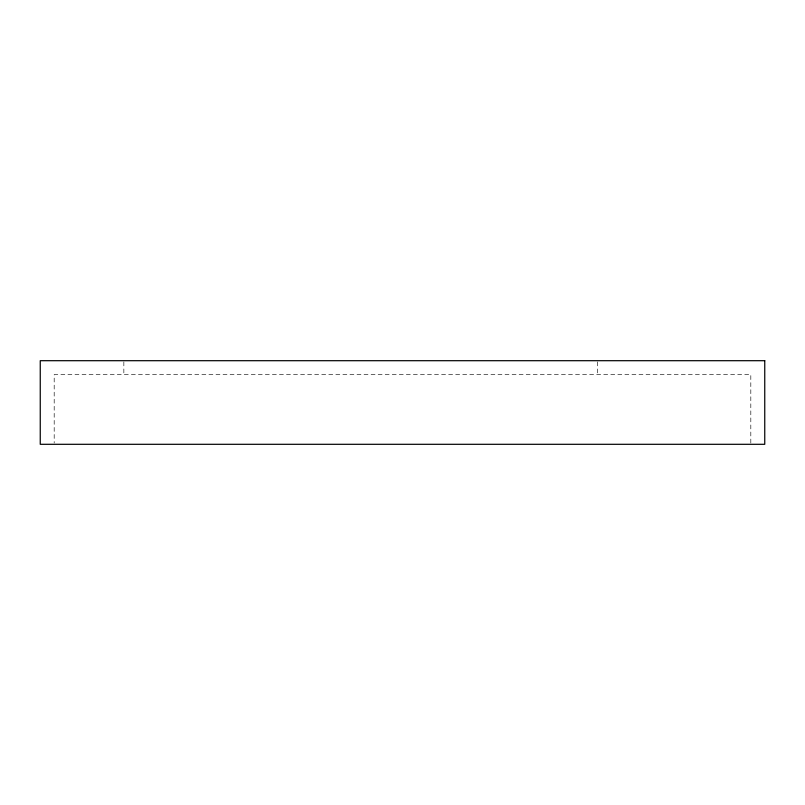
<?xml version="1.0" encoding="UTF-8"?>
<svg xmlns="http://www.w3.org/2000/svg" width="805" height="805" viewBox="0 0 805 805"><rect width="100%" height="100%" fill="white"/><g stroke="black" fill="none" stroke-linecap="round" stroke-linejoin="round"><path stroke-width="0.6" stroke-dasharray="4.03 3.02" d="M750.813 443.052L750.813 374.637L54.187 374.637L54.187 443.052M597.562 361.868L597.562 374.637M123.849 361.868L123.849 374.637"/><path stroke-width="1.21" d="M764.75 360.7L40.25 360.7L40.25 444.3L764.75 444.3L764.75 360.7"/></g></svg>
